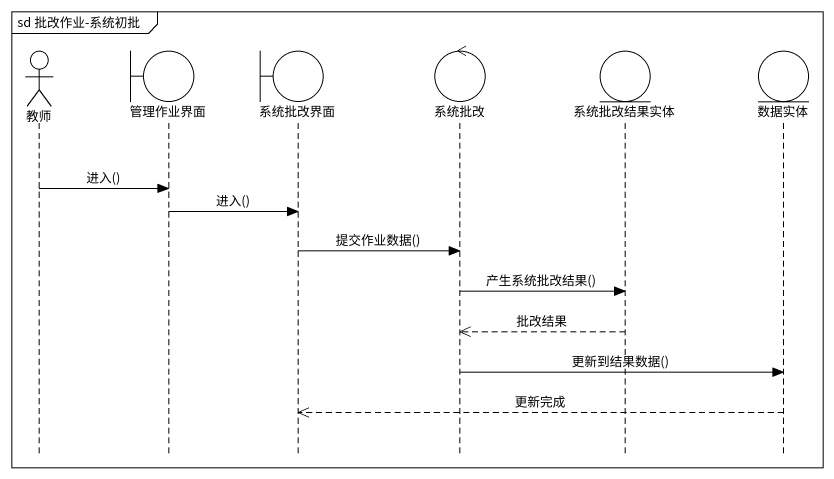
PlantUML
@startuml
mainframe sd 批改作业-系统初批
hide footbox
actor 教师
boundary 管理作业界面
boundary 系统批改界面
control 系统批改
entity 系统批改结果实体
entity 数据实体

教师 -> 管理作业界面 : 进入()
管理作业界面 -> 系统批改界面 : 进入()
系统批改界面 -> 系统批改 : 提交作业数据()
系统批改 -> 系统批改结果实体 : 产生系统批改结果()
系统批改结果实体 -->> 系统批改 : 批改结果
系统批改 -> 数据实体 : 更新到结果数据()
数据实体 -->> 系统批改界面 : 更新完成
@enduml
